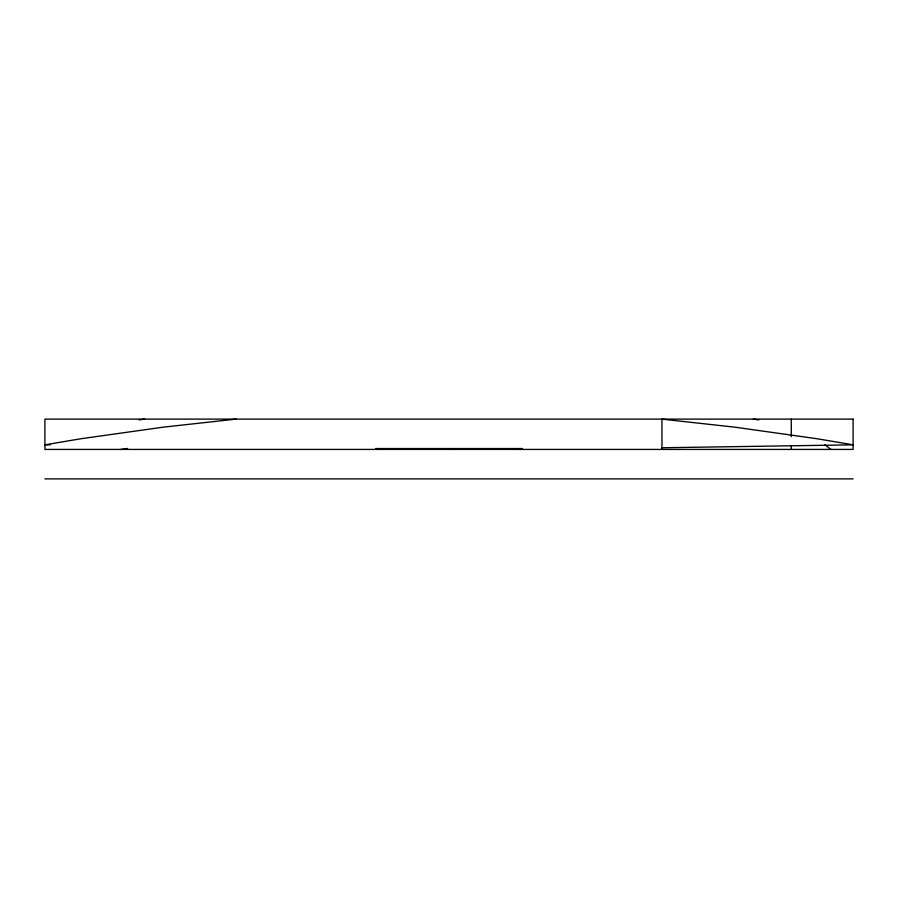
<?xml version="1.0" encoding="UTF-8"?>
<svg xmlns="http://www.w3.org/2000/svg" width="898" height="898" viewBox="0 0 898 898"><rect width="100%" height="100%" fill="white"/><g stroke="black" fill="none" stroke-linecap="round" stroke-linejoin="round"><path stroke-width="1.35" d="M139.145 419.882L144.612 419.119M120.826 449.427L127.639 448.461M236.051 419.119L162.942 427.201L81.078 438.718L44.9 444.836L50.266 444.836M661.893 447.765L853.1 444.836L816.922 438.718L735.058 427.201L661.949 419.119L661.949 449.427M375.454 448.54L522.546 448.54M44.9 478.881L853.1 478.881M753.388 419.119L758.855 419.882M824.936 444.836L830.942 449.427M791.284 419.119L791.284 436.641M791.284 446.082L791.284 449.427M519.908 448.618L519.908 449.427M449 448.618L449 449.427M378.092 448.618L378.092 449.427M853.1 419.119L44.9 419.119L44.9 449.427L853.1 449.427L853.1 419.119"/></g></svg>
